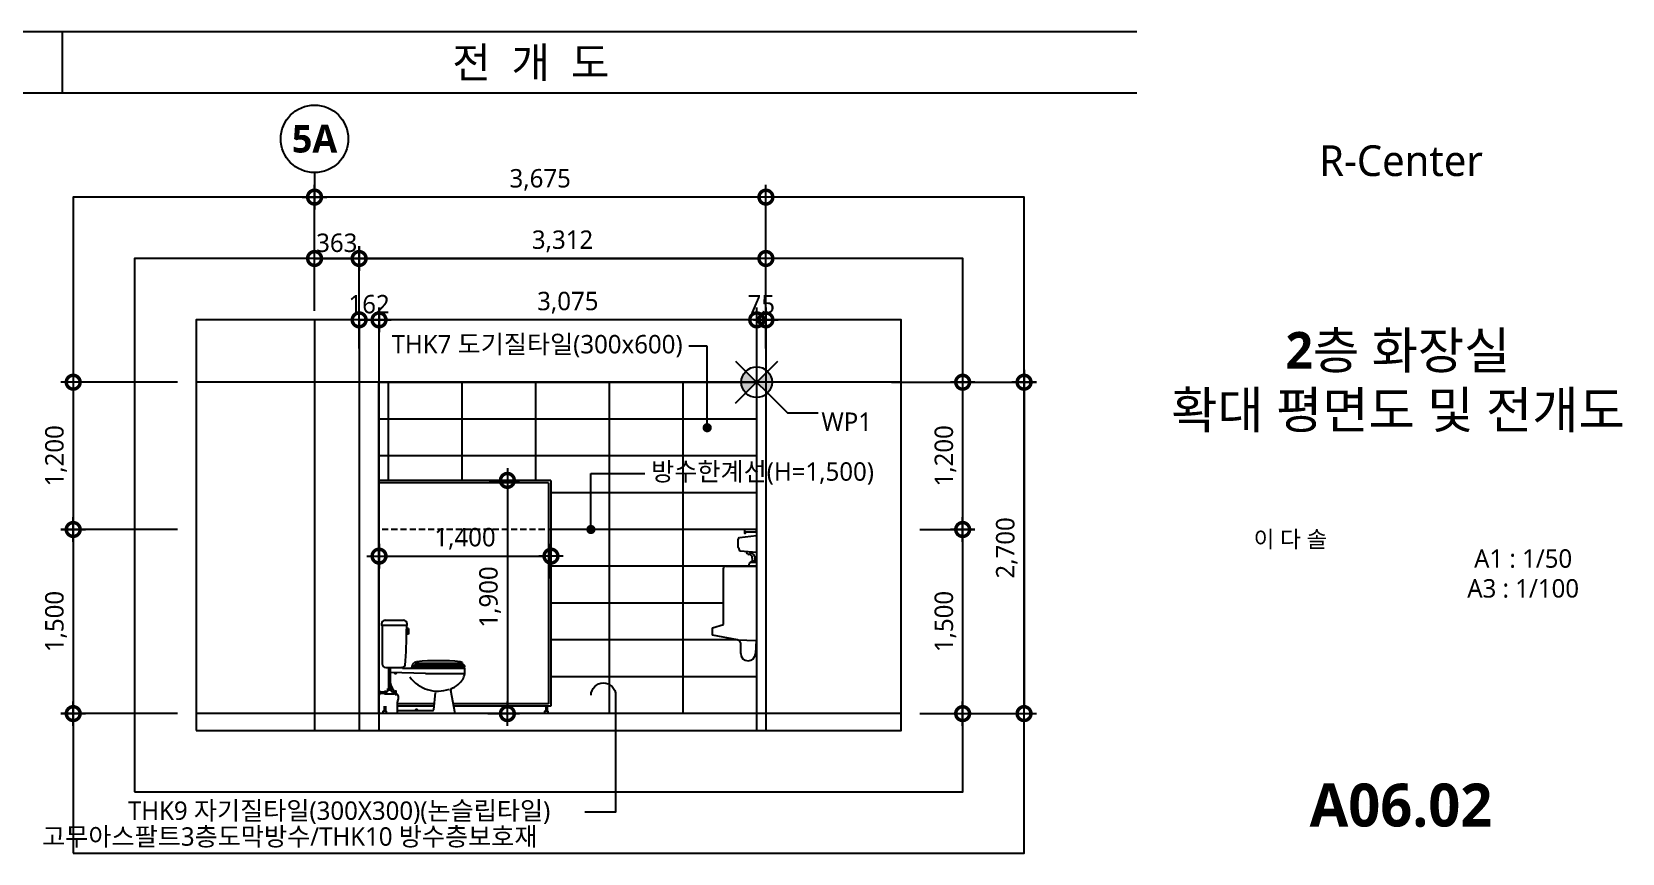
# Model space of a CAD drawing. Header units: millimetres. Extents: x 2213 to 82676, y 1050 to 28650.
# Drawn here: x 69727 to 82676, y 1258 to 7950 of the extents above; entities that cross this region are included whole.
import ezdxf
from ezdxf import colors
from ezdxf.entities.mleader import LeaderData, LeaderLine
from ezdxf.enums import TextEntityAlignment as Align
from ezdxf.math import Vec2, Vec3

# ---------------------------------------------------------------- set-up
doc = ezdxf.new("R2010")
doc.units = ezdxf.units.MM
doc.header["$LTSCALE"] = 200
doc.header["$PDMODE"] = 3
doc.linetypes.add('CEN', pattern=[62, 60, -1, 0, -1])
doc.linetypes.add('HIDDEN', pattern=[0.375, 0.25, -0.125])
doc.layers.get('Defpoints').update_dxf_attribs({"color": 137})
for name, color, linetype in [('01-CEN', 1, 'CEN'), ('01HAT', 8, 'Continuous'), ('01TEX', 3, 'Continuous'), ('01TOILET', 6, 'Continuous'), ('1', 1, 'Continuous'), ('2', 2, 'Continuous'), ('3', 3, 'Continuous'), ('5', 5, 'Continuous'), ('A-09-입면선1', 6, 'Continuous'), ('DIM', 7, 'Continuous'), ('DIM-2', 7, 'Continuous'), ('DIM1', 7, 'Continuous'), ('FUR', 8, 'HIDDEN'), ('SAN', 201, 'Continuous'), ('SYM', 6, 'Continuous'), ('SYM-BUB', 3, 'Continuous'), ('SYM-LEAD', 6, 'Continuous'), ('TEXT', 3, 'Continuous'), ('XR-SHEET$0$TITLE', 7, 'Continuous'), ('XR-SHEET$1$SHT', 5, 'Continuous'), ('XR-SHEET$1$TEXT', 3, 'Continuous'), ('방수한계선', 4, 'HIDDEN')]:
    doc.layers.add(name, color=color, linetype=linetype)
doc.layers.add('02Waste', color=171, linetype='Continuous', plot=False)
doc.styles.add('HY-M', font='malgun.ttf')
doc.styles.get("Standard").update_dxf_attribs({"font": 'malgun.ttf'})
doc.styles.add('XR-SHEET$0$굴림체(옥산)', font='malgun.ttf')
doc.styles.add('맑은고딕', font='malgun.ttf')
doc.styles.add('맑은고딕B', font='malgunbd.ttf')
doc.styles.add('스타일1', font='malgun.ttf')
doc.linetypes.add('WIREMESH2', pattern='A,5,-0.25,["X",Standard,S=1,R=0,X=-0.32,Y=-0.5],-0.25', length=5.5)
doc.dimstyles.new('CJA-50', dxfattribs={"dimscale": 50, "dimtxt": 3, "dimasz": 1, "dimexe": 2, "dimexo": 3, "dimgap": 1, "dimtad": 1, "dimdec": 0, "dimzin": 1, "dimdsep": 46, "dimlunit": 6, "dimtxsty": '스타일1', "dimblk": 'GAUN-DOT', "dimcen": -2, "dimdle": 2, "dimclrd": 256, "dimclre": 256, "dimclrt": 3, "dimadec": 0, "dimazin": 0, "dimtfac": 1, "dimtdec": 0, "dimtix": 1, "dimtmove": 2, "dimatfit": 3, "dimldrblk": 'DOTSMALL', "dimfxl": 1, "dimtolj": 1, "dimtzin": 1, "dimarcsym": 0})

# ---------------------------------------------------------------- blocks, each defined once
blk = doc.blocks.new('XR-SHEET-TITLE')
at = {"layer": 'XR-SHEET$0$TITLE', "true_color": 0x000000, "style": 'XR-SHEET$0$굴림체(옥산)'}
for tag, height, p in [('동명칭', 6, (776.77, -457.26)), ('SCALE-A1', 3, (797.5, -522)), ('SCALE-A3', 3, (797.5, -527)), ('DATA', 3, (797.5, -540))]:
    blk.add_attdef(tag, text='', height=height, dxfattribs=at).set_placement(p, align=Align.MIDDLE)
for tag, height, p in [('TITLE1', 6, (776.5, -479.4)), ('TITLE4', 6, (776.5, -484.39)), ('TITLE2', 6, (776.5, -489)), ('TITLE5', 6, (776.5, -493.99)), ('TITLE3', 6, (776.5, -498.7)), ('NAME-1', 3, (760.16, -517.5)), ('NAME-2', 3, (760.16, -526.5)), ('A0.00', 7, (776.5, -561))]:
    blk.add_attdef(tag, text='', height=height, dxfattribs=at).set_placement(p, align=Align.MIDDLE_CENTER)
blk = doc.blocks.new('GAUN-DOT')
at = {"linetype": 'ByBlock'}
for p, q in [((2, 0), (-2, 0)), ((0, -2), (0, 2))]:
    blk.add_line(p, q, dxfattribs=at)
at = {"const_width": 2.25}
blk.add_lwpolyline([(0, 0.28125, 1), (0, -0.28125, 1)], format="xyb", close=True, dxfattribs=at)
blk = doc.blocks.new('*D149')
at = {"layer": 'Defpoints', "color": 0, "transparency": 16777216}
for p in [(72029, 6603), (72029, 5527), (75704, 5527)]:
    blk.add_point(p, dxfattribs=at)
at = {"layer": 'DIM', "lineweight": -2, "transparency": 16777216}
for p, q in [((72029, 5677), (72029, 6703)), ((75704, 5677), (75704, 6703)), ((75654, 6603), (72079, 6603))]:
    blk.add_line(p, q, dxfattribs=at)
at = {"layer": 'DIM', "lineweight": -2, "transparency": 16777216, "xscale": 50, "yscale": 50, "zscale": 50, "rotation": 180}
blk.add_blockref('GAUN-DOT', (72029, 6603), dxfattribs=at)
at = {"layer": 'DIM', "lineweight": -2, "transparency": 16777216, "xscale": 50, "yscale": 50, "zscale": 50}
blk.add_blockref('GAUN-DOT', (75704, 6603), dxfattribs=at)
at = {"layer": 'DIM', "color": 3, "transparency": 16777216, "insert": (73866, 6743), "char_height": 150, "attachment_point": 5, "style": '맑은고딕'}
blk.add_mtext('\\A1;3,675', dxfattribs=at)
blk = doc.blocks.new('_DotSmall')
at = {"layer": 'DIM'}
h = blk.add_hatch(color=256, dxfattribs=at)
edge = h.paths.add_edge_path()
edge.add_arc((0, 0), 0.2, 0, 360)
at = {"layer": 'DIM', "linetype": 'ByBlock'}
blk.add_circle((0, 0), 0.2, dxfattribs=at)
blk = doc.blocks.new('*D150')
at = {"layer": 'Defpoints', "color": 0, "transparency": 16777216}
for p in [(72392, 6103), (72029, 5527), (72392, 5527)]:
    blk.add_point(p, dxfattribs=at)
at = {"layer": 'DIM', "lineweight": -2, "transparency": 16777216}
for p, q in [((71979, 6103), (71929, 6103)), ((72029, 5677), (72029, 6203)), ((72029, 6103), (72392, 6103)), ((72392, 5677), (72392, 6203)), ((72442, 6103), (72492, 6103))]:
    blk.add_line(p, q, dxfattribs=at)
at = {"layer": 'DIM', "lineweight": -2, "transparency": 16777216, "xscale": 50, "yscale": 50, "zscale": 50}
blk.add_blockref('GAUN-DOT', (72029, 6103), dxfattribs=at)
at = {"layer": 'DIM', "lineweight": -2, "transparency": 16777216, "xscale": 50, "yscale": 50, "zscale": 50, "rotation": 180}
blk.add_blockref('GAUN-DOT', (72392, 6103), dxfattribs=at)
at = {"layer": 'DIM', "color": 3, "transparency": 16777216, "insert": (72210, 6230), "char_height": 150, "attachment_point": 5, "style": '맑은고딕'}
blk.add_mtext('\\A1;363', dxfattribs=at)
blk = doc.blocks.new('*D151')
at = {"layer": 'Defpoints', "color": 0, "transparency": 16777216}
for p in [(75704, 6103), (72392, 5527), (75704, 5527)]:
    blk.add_point(p, dxfattribs=at)
at = {"layer": 'DIM', "lineweight": -2, "transparency": 16777216}
for p, q in [((72392, 5677), (72392, 6203)), ((72442, 6103), (75654, 6103)), ((75704, 5677), (75704, 6203))]:
    blk.add_line(p, q, dxfattribs=at)
at = {"layer": 'DIM', "lineweight": -2, "transparency": 16777216, "xscale": 50, "yscale": 50, "zscale": 50, "rotation": 180}
blk.add_blockref('GAUN-DOT', (72392, 6103), dxfattribs=at)
at = {"layer": 'DIM', "lineweight": -2, "transparency": 16777216, "xscale": 50, "yscale": 50, "zscale": 50}
blk.add_blockref('GAUN-DOT', (75704, 6103), dxfattribs=at)
at = {"layer": 'DIM', "color": 3, "transparency": 16777216, "insert": (74048, 6243), "char_height": 150, "attachment_point": 5, "style": '맑은고딕'}
blk.add_mtext('\\A1;3,312', dxfattribs=at)
blk = doc.blocks.new('*D152')
at = {"layer": 'Defpoints', "color": 0, "transparency": 16777216}
for p in [(76577, 5095), (76806, 2395), (77806, 2395)]:
    blk.add_point(p, dxfattribs=at)
at = {"layer": 'DIM', "lineweight": -2, "transparency": 16777216}
for p, q in [((76727, 5095), (77906, 5095)), ((77806, 5045), (77806, 2445)), ((76956, 2395), (77906, 2395))]:
    blk.add_line(p, q, dxfattribs=at)
at = {"layer": 'DIM', "lineweight": -2, "transparency": 16777216, "xscale": 50, "yscale": 50, "zscale": 50}
for p, rotation in [((77806, 5095), 90), ((77806, 2395), 270)]:
    blk.add_blockref('GAUN-DOT', p, dxfattribs=dict(at, rotation=rotation))
at = {"layer": 'DIM', "color": 3, "transparency": 16777216, "insert": (77666, 3745), "char_height": 150, "attachment_point": 5, "rotation": 90, "style": '맑은고딕'}
blk.add_mtext('\\A1;2,700', dxfattribs=at)
blk = doc.blocks.new('*D153')
at = {"layer": 'Defpoints', "color": 0, "transparency": 16777216}
for p in [(76665, 5095), (76806, 3895), (77306, 3895)]:
    blk.add_point(p, dxfattribs=at)
at = {"layer": 'DIM', "lineweight": -2, "transparency": 16777216}
for p, q in [((76815, 5095), (77406, 5095)), ((77306, 5045), (77306, 3945)), ((76956, 3895), (77406, 3895))]:
    blk.add_line(p, q, dxfattribs=at)
at = {"layer": 'DIM', "lineweight": -2, "transparency": 16777216, "xscale": 50, "yscale": 50, "zscale": 50}
for p, rotation in [((77306, 5095), 90), ((77306, 3895), 270)]:
    blk.add_blockref('GAUN-DOT', p, dxfattribs=dict(at, rotation=rotation))
at = {"layer": 'DIM', "color": 3, "transparency": 16777216, "insert": (77166, 4495), "char_height": 150, "attachment_point": 5, "rotation": 90, "style": '맑은고딕'}
blk.add_mtext('\\A1;1,200', dxfattribs=at)
blk = doc.blocks.new('*D154')
at = {"layer": 'Defpoints', "color": 0, "transparency": 16777216}
for p in [(76806, 3895), (76806, 2395), (77306, 2395)]:
    blk.add_point(p, dxfattribs=at)
at = {"layer": 'DIM', "lineweight": -2, "transparency": 16777216}
for p, q in [((76956, 3895), (77406, 3895)), ((77306, 3845), (77306, 2445)), ((76956, 2395), (77406, 2395))]:
    blk.add_line(p, q, dxfattribs=at)
at = {"layer": 'DIM', "lineweight": -2, "transparency": 16777216, "xscale": 50, "yscale": 50, "zscale": 50}
for p, rotation in [((77306, 3895), 90), ((77306, 2395), 270)]:
    blk.add_blockref('GAUN-DOT', p, dxfattribs=dict(at, rotation=rotation))
at = {"layer": 'DIM', "color": 3, "transparency": 16777216, "insert": (77166, 3145), "char_height": 150, "attachment_point": 5, "rotation": 90, "style": '맑은고딕'}
blk.add_mtext('\\A1;1,500', dxfattribs=at)
blk = doc.blocks.new('*D155')
at = {"layer": 'Defpoints', "color": 0, "transparency": 16777216}
for p in [(71064, 5095), (70064, 3895), (71064, 3895)]:
    blk.add_point(p, dxfattribs=at)
at = {"layer": 'DIM', "lineweight": -2, "transparency": 16777216}
for p, q in [((70914, 5095), (69964, 5095)), ((70064, 5045), (70064, 3945)), ((70914, 3895), (69964, 3895))]:
    blk.add_line(p, q, dxfattribs=at)
at = {"layer": 'DIM', "lineweight": -2, "transparency": 16777216, "xscale": 50, "yscale": 50, "zscale": 50}
for p, rotation in [((70064, 5095), 90), ((70064, 3895), 270)]:
    blk.add_blockref('GAUN-DOT', p, dxfattribs=dict(at, rotation=rotation))
at = {"layer": 'DIM', "color": 3, "transparency": 16777216, "insert": (69924, 4495), "char_height": 150, "attachment_point": 5, "rotation": 90, "style": '맑은고딕'}
blk.add_mtext('\\A1;1,200', dxfattribs=at)
blk = doc.blocks.new('*D156')
at = {"layer": 'Defpoints', "color": 0, "transparency": 16777216}
for p in [(71064, 3895), (70064, 2395), (71064, 2395)]:
    blk.add_point(p, dxfattribs=at)
at = {"layer": 'DIM', "lineweight": -2, "transparency": 16777216}
for p, q in [((70914, 3895), (69964, 3895)), ((70064, 3845), (70064, 2445)), ((70914, 2395), (69964, 2395))]:
    blk.add_line(p, q, dxfattribs=at)
at = {"layer": 'DIM', "lineweight": -2, "transparency": 16777216, "xscale": 50, "yscale": 50, "zscale": 50}
for p, rotation in [((70064, 3895), 90), ((70064, 2395), 270)]:
    blk.add_blockref('GAUN-DOT', p, dxfattribs=dict(at, rotation=rotation))
at = {"layer": 'DIM', "color": 3, "transparency": 16777216, "insert": (69924, 3145), "char_height": 150, "attachment_point": 5, "rotation": 90, "style": '맑은고딕'}
blk.add_mtext('\\A1;1,500', dxfattribs=at)
blk = doc.blocks.new('NEW_BUB')
at = {"layer": 'SYM-BUB', "color": 6}
blk.add_line((0, 3), (0, 0), dxfattribs=at)
blk.add_circle((0, 8.5), 5.5, dxfattribs=at)
at = {"layer": 'SYM-BUB', "color": 3, "style": '맑은고딕B'}
blk.add_attdef('X', text='', height=4.5, dxfattribs=at).set_placement((0, 8.5), align=Align.MIDDLE)
blk = doc.blocks.new('*D157')
at = {"layer": 'Defpoints', "color": 0, "transparency": 16777216}
for p in [(72554, 5603), (72554, 5220), (75629, 5220)]:
    blk.add_point(p, dxfattribs=at)
at = {"layer": 'DIM', "lineweight": -2, "transparency": 16777216}
for p, q in [((72554, 5370), (72554, 5703)), ((75629, 5370), (75629, 5703)), ((75579, 5603), (72604, 5603))]:
    blk.add_line(p, q, dxfattribs=at)
at = {"layer": 'DIM', "lineweight": -2, "transparency": 16777216, "xscale": 50, "yscale": 50, "zscale": 50, "rotation": 180}
blk.add_blockref('GAUN-DOT', (72554, 5603), dxfattribs=at)
at = {"layer": 'DIM', "lineweight": -2, "transparency": 16777216, "xscale": 50, "yscale": 50, "zscale": 50}
blk.add_blockref('GAUN-DOT', (75629, 5603), dxfattribs=at)
at = {"layer": 'DIM', "color": 3, "transparency": 16777216, "insert": (74091, 5743), "char_height": 150, "attachment_point": 5, "style": '맑은고딕'}
blk.add_mtext('\\A1;3,075', dxfattribs=at)
blk = doc.blocks.new('*D158')
at = {"layer": 'Defpoints', "color": 0, "transparency": 16777216}
for p in [(75704, 5603), (75629, 5220), (75704, 5220)]:
    blk.add_point(p, dxfattribs=at)
at = {"layer": 'DIM', "lineweight": -2, "transparency": 16777216}
for p, q in [((75629, 5370), (75629, 5703)), ((75704, 5370), (75704, 5703)), ((75579, 5603), (75529, 5603)), ((75629, 5603), (75704, 5603)), ((75754, 5603), (75804, 5603))]:
    blk.add_line(p, q, dxfattribs=at)
at = {"layer": 'DIM', "lineweight": -2, "transparency": 16777216, "xscale": 50, "yscale": 50, "zscale": 50}
blk.add_blockref('GAUN-DOT', (75629, 5603), dxfattribs=at)
at = {"layer": 'DIM', "lineweight": -2, "transparency": 16777216, "xscale": 50, "yscale": 50, "zscale": 50, "rotation": 180}
blk.add_blockref('GAUN-DOT', (75704, 5603), dxfattribs=at)
at = {"layer": 'DIM', "color": 3, "transparency": 16777216, "insert": (75666, 5729), "char_height": 150, "attachment_point": 5, "style": '맑은고딕'}
blk.add_mtext('\\A1;75', dxfattribs=at)
blk = doc.blocks.new('_DOT')
at = {"color": 0, "linetype": 'ByBlock'}
blk.add_line((-0.5, 0), (-1, 0), dxfattribs=at)
at = {"color": 0, "linetype": 'ByBlock', "const_width": 0.5}
blk.add_lwpolyline([(-0.25, 0, 1), (0.25, 0, 1)], format="xyb", close=True, dxfattribs=at)
blk = doc.blocks.new('WP21')
at = {"layer": 'SYM'}
h = blk.add_hatch(color=6, dxfattribs=at)
edge = h.paths.add_edge_path()
edge.add_ellipse((0, 0), major_axis=(0, 2.5), ratio=1, start_angle=405, end_angle=495)
edge.add_line((-1.77, -1.77), (0, 0))
edge.add_line((0, 0), (-1.77, 1.77))
edge = h.paths.add_edge_path()
edge.add_ellipse((0, 0), major_axis=(0, 2.5), ratio=1, start_angle=225, end_angle=315)
edge.add_line((1.77, 1.77), (0, 0))
edge.add_line((0, 0), (1.77, -1.77))
at = {"layer": 'SYM', "color": 6}
for p, q in [((-3.44, -3.44), (5, 5)), ((-3.44, 3.44), (3.44, -3.44)), ((5, 5), (10, 5))]:
    blk.add_line(p, q, dxfattribs=at)
blk.add_ellipse((0, 0), major_axis=(0, 2.5), ratio=1, start_param=5.497787, end_param=11.780972, dxfattribs=at)
at = {"layer": 'SYM', "color": 3, "linetype": 'WIREMESH2', "style": '스타일1'}
blk.add_attdef('WP', text='', height=3, dxfattribs=at).set_placement((10.55, 5), align=Align.MIDDLE_LEFT)
blk = doc.blocks.new('*D159')
at = {"layer": 'Defpoints', "color": 0, "transparency": 16777216}
for p in [(72554, 5603), (72392, 5220), (72554, 5220)]:
    blk.add_point(p, dxfattribs=at)
at = {"layer": 'DIM', "lineweight": -2, "transparency": 16777216}
for p, q in [((72392, 5370), (72392, 5703)), ((72554, 5370), (72554, 5703)), ((72342, 5603), (72292, 5603)), ((72392, 5603), (72554, 5603)), ((72604, 5603), (72654, 5603))]:
    blk.add_line(p, q, dxfattribs=at)
at = {"layer": 'DIM', "lineweight": -2, "transparency": 16777216, "xscale": 50, "yscale": 50, "zscale": 50}
blk.add_blockref('GAUN-DOT', (72392, 5603), dxfattribs=at)
at = {"layer": 'DIM', "lineweight": -2, "transparency": 16777216, "xscale": 50, "yscale": 50, "zscale": 50, "rotation": 180}
blk.add_blockref('GAUN-DOT', (72554, 5603), dxfattribs=at)
at = {"layer": 'DIM', "color": 3, "transparency": 16777216, "insert": (72473, 5730), "char_height": 150, "attachment_point": 5, "style": '맑은고딕'}
blk.add_mtext('\\A1;162', dxfattribs=at)
blk = doc.blocks.new('B-401S')
at = {"layer": 'SAN'}
for p, q in [((0, 0), (-141, -16)), ((0, 0), (0, -852)), ((-150, -94), (-150, -26)), ((-149, -98), (-139, -121)), ((0, -135), (-135, -124)), ((-255, -248), (-60, -248)), ((-60, -248), (-60, -228)), ((-60, -248), (0, -248)), ((-50, -218), (-45, -208)), ((0, -218), (-50, -218)), ((-45, -208), (-40, -208)), ((-40, -202), (-35, -202)), ((-40, -208), (-40, -202)), ((-40, -208), (-10, -208)), ((-35, -202), (-35, -182)), ((-35, -202), (-15, -202)), ((-15, -172), (-15, -202)), ((-15, -202), (-10, -202)), ((-10, -202), (-10, -208)), ((-10, -208), (-5, -208)), ((-5, -208), (0, -218)), ((-270, -722), (-270, -262)), ((-360, -748), (-270, -722)), ((-360, -808), (-360, -748)), ((-155, -848), (-360, -808)), ((-155, -848), (-5, -852)), ((-130, -958), (-130, -872)), ((-5, -852), (-10, -958)), ((0, -852), (-5, -852))]:
    blk.add_line(p, q, dxfattribs=at)
for centre, radius, start, end in [((-140, -26), 10, 97.5373, 180), ((-140, -94), 10, 180, 203.4465), ((-135, -119), 5, 203.4465, 266.4471), ((-54, -121), 31.9, 192.5119, 259.6111), ((-255, -262), 15, 90, 180), ((-66, -182), 30.5, 0, 79.6111), ((-50, -228), 10, 90, 180), ((-34, -112), 30.5, 215.3314, 259.6111), ((-46, -172), 30.5, 0, 79.6111), ((-161, -879), 31.6, 11.0409, 78.9591), ((-70, -958), 60, 180, 0)]:
    blk.add_arc(centre, radius, start, end, dxfattribs=at)
blk = doc.blocks.new('A$C42a104b2')
at = {"layer": 'FUR'}
blk.add_blockref('B-401S', (0, 1247), dxfattribs=at)
blk = doc.blocks.new('1-6')
at = {"layer": 'A-09-입면선1'}
for points in [[(0, 1500), (95, 1500), (100, 1495), (100, 1480), (0, 1480)], [(100, 1480), (100, 1470), (90, 1470), (90, 1480)]]:
    blk.add_lwpolyline(points, close=True, dxfattribs=at)
at = {"layer": 'DIM-2', "xscale": -1}
blk.add_blockref('A$C42a104b2', (0, 201), dxfattribs=at)
blk = doc.blocks.new('로우탱크-대변기(측면)')
at = {"layer": '01TOILET'}
for p, q in [((-600, 730), (-600, 723)), ((-597, 720), (-393, 720)), ((-595, 720), (-595, 406)), ((-570, 760), (-420, 760)), ((-395, 720), (-395, 671)), ((-381, 693), (-395, 693)), ((-381, 675), (-395, 675)), ((-381, 664), (-395, 664)), ((-390, 723), (-390, 730)), ((-381, 693), (-381, 646)), ((-381, 646), (-395, 646)), ((-324, 400), (69, 400)), ((-316, 411), (59, 411)), ((-228, 411), (-228, 400)), ((-214, 411), (-214, 400)), ((-23, 411), (-23, 400)), ((-9, 411), (-9, 400)), ((61, 414), (59, 417)), ((59, 411), (59, 411)), ((-565, 376), (-432, 376)), ((-548, 373), (-548, 376)), ((-527, 368), (-543, 368)), ((-542, 368), (-542, 204)), ((-528, 368), (-528, 204)), ((-242, 328), (-528, 336)), ((-522, 376), (-522, 373)), ((-430, 370), (-430, 371)), ((-430, 370), (72, 370)), ((-336, 383), (77, 383)), ((-242, 328), (79, 328)), ((-228, 383), (-228, 370)), ((-215, 383), (-215, 370)), ((-22, 383), (-22, 370)), ((-9, 383), (-9, 370)), ((80, 336), (80, 362)), ((-620, 183), (-618, 183)), ((-618, 157), (-620, 157)), ((-613, 178), (-613, 162)), ((-576, 176), (-613, 176)), ((-576, 164), (-613, 164)), ((-576, 180), (-576, 161)), ((-554, 180), (-576, 180)), ((-565, 174), (-576, 174)), ((-576, 166), (-565, 166)), ((-576, 161), (-494, 161)), ((-565, 180), (-565, 161)), ((-549, 204), (-521, 204)), ((-549, 195), (-549, 204)), ((-549, 195), (-521, 195)), ((-549, 195), (-549, 185)), ((-539, 195), (-539, 204)), ((-530, 204), (-530, 195)), ((-521, 204), (-521, 195)), ((-521, 195), (-521, 185)), ((-516, 180), (-494, 180)), ((-505, 180), (-505, 161)), ((-505, 174), (-494, 174)), ((-505, 166), (-494, 166)), ((-494, 180), (-494, 161)), ((-494, 176), (-488, 176)), ((-494, 164), (-488, 164)), ((-485, 183), (-488, 183)), ((-488, 183), (-488, 155)), ((-480, 179), (-488, 179)), ((-480, 174), (-488, 174)), ((-488, 166), (-480, 166)), ((-488, 161), (-480, 161)), ((-488, 155), (-485, 155)), ((-480, 160), (-480, 178)), ((-174, 32), (-159, 172)), ((0, 0), (-36, 187)), ((-470, 0), (-470, 96)), ((-470, 25), (-182, 25))]:
    blk.add_line(p, q, dxfattribs=at)
for centre, radius, start, end in [((-570, 730), 30, 90, 180), ((-597, 723), 3, 180, 270), ((-420, 730), 30, 0, 90), ((-3747, 680), 3352, 355.1154, 0.1555), ((-393, 723), 3, 270, 0), ((-565, 406), 30, 180, 270), ((-431, 401), 24.6, 267.3528, 345.2055), ((-282, 360), 73.8, 128.2835, 172.3899), ((-282, 360), 58, 128.2835, 170.2995), ((-324, 411), 7.94, 313.9053, 122.6617), ((-344, 472), 58.6, 294.664, 301.4033), ((-136, -1416), 1847, 84.4784, 95.5216), ((38, 380), 41.3, 60.8845, 85.6022), ((59, 413), 2, 268.7973, 39.2367), ((49, 376), 31.4, 16.6851, 49.8505), ((-543, 373), 5, 180, 270), ((-527, 373), 5, 270, 0), ((-485, 335), 9.38, 178.319, 358.319), ((-435, 371), 5, 0, 90), ((-141, 466), 283, 216.327, 289.5221), ((-45, 345), 125, 311.5109, 356.0467), ((72, 362), 8, 0, 90), ((77, 385), 2, 270, 16.6851), ((-618, 178), 5, 0, 90), ((-618, 162), 5, 270, 0), ((-554, 185), 5, 270, 0), ((-374, 282), 157, 191.0328, 222.6788), ((-516, 185), 5, 180, 270), ((-485, 178), 5, 0, 90), ((-485, 160), 5, 270, 0), ((-506, 129), 46, 328.7532, 54.9951), ((-14, 188), 22.5, 108.6805, 200), ((-90, 370), 175, 292.2615, 317.2888), ((-458, 96), 12, 136.8583, 180), ((-315, 25), 9.58, 359.9998, 180), ((-182, 33), 8, 270, 353.6328)]:
    blk.add_arc(centre, radius, start, end, dxfattribs=at)
blk = doc.blocks.new('*D147')
at = {"layer": 'Defpoints', "color": 0, "transparency": 16777216}
for p in [(73954, 3678), (72554, 3294), (73954, 3347)]:
    blk.add_point(p, dxfattribs=at)
at = {"layer": 'DIM', "lineweight": -2, "transparency": 16777216}
for p, q in [((72554, 3444), (72554, 3778)), ((73954, 3497), (73954, 3778)), ((72604, 3678), (73904, 3678))]:
    blk.add_line(p, q, dxfattribs=at)
at = {"layer": 'DIM', "lineweight": -2, "transparency": 16777216, "xscale": 50, "yscale": 50, "zscale": 50, "rotation": 180}
blk.add_blockref('GAUN-DOT', (72554, 3678), dxfattribs=at)
at = {"layer": 'DIM', "lineweight": -2, "transparency": 16777216, "xscale": 50, "yscale": 50, "zscale": 50}
blk.add_blockref('GAUN-DOT', (73954, 3678), dxfattribs=at)
at = {"layer": 'DIM', "color": 3, "transparency": 16777216, "insert": (73254, 3819), "char_height": 150, "attachment_point": 5, "style": '맑은고딕'}
blk.add_mtext('\\A1;1,400', dxfattribs=at)
blk = doc.blocks.new('*D148')
at = {"layer": 'Defpoints', "color": 0, "transparency": 16777216}
for p in [(73301, 4295), (73291, 2395), (73599, 2395)]:
    blk.add_point(p, dxfattribs=at)
at = {"layer": 'DIM', "lineweight": -2, "transparency": 16777216}
for p, q in [((73451, 4295), (73699, 4295)), ((73599, 4245), (73599, 2445)), ((73441, 2395), (73699, 2395))]:
    blk.add_line(p, q, dxfattribs=at)
at = {"layer": 'DIM', "lineweight": -2, "transparency": 16777216, "xscale": 50, "yscale": 50, "zscale": 50}
for p, rotation in [((73599, 4295), 90), ((73599, 2395), 270)]:
    blk.add_blockref('GAUN-DOT', p, dxfattribs=dict(at, rotation=rotation))
at = {"layer": 'DIM', "color": 3, "transparency": 16777216, "insert": (73458, 3345), "char_height": 150, "attachment_point": 5, "rotation": 90, "style": '맑은고딕'}
blk.add_mtext('\\A1;1,900', dxfattribs=at)

msp = doc.modelspace()

# ---------------------------------------------------------------- linework, layer by layer
at = {"layer": '01-CEN'}
for p, q in [((72028.7, 5602.6), (72028.7, 2257.6)), ((72391.7, 5602.6), (72391.7, 2257.6)), ((72553.7, 5602.6), (72553.7, 2257.6)), ((75628.7, 5602.6), (75628.7, 2257.6)), ((75703.7, 5602.6), (75703.7, 2257.6))]:
    msp.add_line(p, q, dxfattribs=at)
at = {"layer": '01HAT'}
for p, q in [((72628.7, 5095), (72628.7, 4295)), ((73228.7, 5095), (73228.7, 4295)), ((73828.7, 5095), (73828.7, 4295)), ((74428.7, 5095), (74428.7, 2395)), ((75028.7, 5095), (75028.7, 2395)), ((75628.7, 4795), (72553.7, 4795)), ((75628.7, 4495), (72553.7, 4495)), ((75628.7, 4195), (73953.7, 4195)), ((75628.7, 3895), (73953.7, 3895)), ((75628.7, 3595), (73953.7, 3595)), ((75358.7, 3295), (73953.7, 3295)), ((75473.7, 2995), (73953.7, 2995)), ((75628.7, 2695), (73953.7, 2695))]:
    msp.add_line(p, q, dxfattribs=at)
at = {"layer": '01TOILET'}
for p, q in [((73953.7, 4295), (72553.7, 4295)), ((73953.7, 4295), (73953.7, 2455)), ((73002.6, 2455), (72703.7, 2455)), ((73953.7, 2455), (73162, 2455))]:
    msp.add_line(p, q, dxfattribs=at)
at = {"layer": '01TOILET', "color": 7}
for p, q in [((72613.2, 2415), (72588.2, 2415)), ((72595.7, 2455), (72595.7, 2423.6)), ((72605.7, 2455), (72605.7, 2423.6)), ((73929.2, 2415), (73904.2, 2415)), ((73911.7, 2455), (73911.7, 2423.6)), ((73921.7, 2455), (73921.7, 2423.6))]:
    msp.add_line(p, q, dxfattribs=at)
for points in [[(72588.2, 2395), (72588.2, 2415), (72595.7, 2423.6), (72605.7, 2423.6), (72613.2, 2415), (72613.2, 2395)], [(73904.2, 2395), (73904.2, 2415), (73911.7, 2423.6), (73921.7, 2423.6), (73929.2, 2415), (73929.2, 2395)]]:
    msp.add_lwpolyline(points, dxfattribs=at)
at = {"layer": '02Waste'}
for points in [[(70064.2, 1257.6), (77806.1, 1257.6), (77806.1, 6602.6), (70064.2, 6602.6)], [(70564.2, 1757.6), (77306.1, 1757.6), (77306.1, 6102.6), (70564.2, 6102.6)]]:
    msp.add_lwpolyline(points, close=True, dxfattribs=at)
msp.add_lwpolyline([(71064.2, 2257.6), (76806.1, 2257.6), (76806.1, 5602.6), (71064.2, 5602.6), (71064.2, 2257.6)], dxfattribs=at)
at = {"layer": '1'}
for p, q in [((76806.1, 5095), (71064.2, 5095)), ((76806.1, 2395), (71064.2, 2395))]:
    msp.add_line(p, q, dxfattribs=at)
at = {"layer": '2'}
msp.add_lwpolyline([(72553.7, 5095), (75628.7, 5095), (75628.7, 2395), (72553.7, 2395)], close=True, dxfattribs=at)
at = {"layer": '3'}
for p, q in [((78725, 7950), (59543.4, 7950)), ((78725, 7950), (59543.4, 7950)), ((69974.8, 7950), (69974.8, 7450)), ((78725, 7450), (59543.4, 7450))]:
    msp.add_line(p, q, dxfattribs=at)
at = {"layer": '5'}
for p, q in [((73933.7, 4275), (72553.7, 4275)), ((73933.7, 4275), (73933.7, 2475)), ((73004.8, 2475), (72703.7, 2475)), ((73933.7, 2475), (73158.1, 2475))]:
    msp.add_line(p, q, dxfattribs=at)
at = {"layer": 'SYM-LEAD'}
for points, format in [([(74280.5, 2545, -1), (74480.5, 2545), (74480.5, 1590.8), (74230.5, 1590.8)], "xyb"), ([(74280.5, 2395, 0, 50, 0), (74280.5, 2545, 0, 0, 0), (74280.5, 2486.7, 0, 0, 0)], "xyseb")]:
    msp.add_lwpolyline(points, format=format, dxfattribs=at)
at = {"layer": '방수한계선'}
msp.add_line((75628.7, 3895), (72553.7, 3895), dxfattribs=at)

# ---------------------------------------------------------------- block references
at = {"layer": '01TOILET'}
msp.add_blockref('로우탱크-대변기(측면)', (73173.7, 2395), dxfattribs=at)
at = {"layer": 'DIM1', "xscale": -1}
msp.add_blockref('1-6', (75628.7, 2395), dxfattribs=at)
at = {"layer": 'SYM', "linetype": 'WIREMESH2'}
ref = msp.add_blockref('WP21', (75628.7, 5095), dxfattribs=dict(at, xscale=-50.00000000000001, yscale=50.00000000000001, zscale=50.00000000000001, rotation=180))
ref.add_attrib('WP', 'WP1', dxfattribs={"color": 3, "linetype": 'WIREMESH2', "height": 150, "style": '스타일1'}).set_placement((76156.2, 4653.3), align=Align.BOTTOM_LEFT)
at = {"layer": 'SYM-BUB', "xscale": 50.00000000000001, "yscale": 50.00000000000001, "zscale": 50.00000000000001}
msp.add_blockref('NEW_BUB', (72028.7, 6652.6), dxfattribs=at).add_auto_attribs({'X': '5A'})
at = {"layer": 'TEXT'}
ref = msp.add_blockref('XR-SHEET-TITLE', (42050, 0), dxfattribs=dict(at, xscale=50, yscale=50, zscale=50))
ref.add_attrib('TITLE2', '2층 화장실', dxfattribs={"color": 4, "height": 300, "style": '맑은고딕B'}).set_placement((80850, 5354.3), align=Align.MIDDLE_CENTER)
ref.add_attrib('TITLE3', '확대 평면도 및 전개도', dxfattribs={"color": 4, "height": 300, "style": '맑은고딕B'}).set_placement((80850, 4869.1, 688.6), align=Align.MIDDLE_CENTER)
ref.add_attrib('NAME-1', '이 다 솔', dxfattribs={"layer": 'XR-SHEET$1$TEXT', "color": 3, "true_color": 0x000003, "height": 135, "style": '스타일1'}).set_placement((79675, 3816.6, 688.6), align=Align.MIDDLE_LEFT)
ref.add_attrib('SCALE-A1', 'A1 : 1/50', dxfattribs={"layer": 'XR-SHEET$1$SHT', "color": 3, "true_color": 0x000003, "height": 150, "style": '스타일1'}).set_placement((81869.6, 3658.6), align=Align.MIDDLE_CENTER)
ref.add_attrib('SCALE-A3', 'A3 : 1/100', dxfattribs={"layer": 'XR-SHEET$1$SHT', "color": 3, "true_color": 0x000003, "height": 150, "style": '스타일1'}).set_placement((81869.6, 3415.4), align=Align.MIDDLE_CENTER)
ref.add_attrib('A0.00', 'A06.02', dxfattribs={"layer": 'XR-SHEET$1$SHT', "color": 4, "true_color": 0x000004, "height": 350, "style": '맑은고딕B'}).set_placement((80875, 1650), align=Align.MIDDLE_CENTER)

# ---------------------------------------------------------------- texts
at = {"layer": '01TEX', "linetype": 'Continuous', "style": 'HY-M'}
msp.add_text('전  개  도', height=250, rotation=360, dxfattribs=at).set_placement((73790, 7700), align=Align.MIDDLE_CENTER)
at = {"layer": 'TEXT', "style": '스타일1'}
msp.add_text('R-Center', height=250, dxfattribs=at).set_placement((80875, 6900), align=Align.MIDDLE_CENTER)
at = {"layer": 'TEXT', "color": 3, "style": '스타일1'}
for s, p in [('THK9 자기질타일(300X300)(논슬립타일)', (70509.6, 1604.5)), ('고무아스팔트3층도막방수/THK10 방수층보호재', (69811, 1393.7))]:
    msp.add_text(s, height=150, dxfattribs=at).set_placement(p, align=Align.MIDDLE_LEFT)

# ---------------------------------------------------------------- dimensions: what is measured, and where the dimension line sits
at = {"layer": 'DIM'}
for base, p1, p2, picture, middle in [((72028.7, 6602.6), (75703.7, 5526.6), (72028.7, 5526.6), '*D149', (73866.2, 6742.7)), ((72391.7, 6102.6), (72028.7, 5526.6), (72391.7, 5526.6), '*D150', (72210.2, 6230.1)), ((75703.7, 6102.6), (72391.7, 5526.6), (75703.7, 5526.6), '*D151', (74047.7, 6243.1)), ((72553.7, 5602.6), (75628.7, 5219.6), (72553.7, 5219.6), '*D157', (74091.2, 5742.7)), ((73953.7, 3678.1), (72553.7, 3293.6), (73953.7, 3346.7), '*D147', (73253.7, 3818.6))]:
    dim = msp.add_linear_dim(base=base, p1=p1, p2=p2, dimstyle='CJA-50', override={"dimtxsty": '맑은고딕'}, dxfattribs=at)
    dim.commit()
    dim.dimension.update_dxf_attribs({"geometry": picture, "text_midpoint": middle})
for base, p1, p2, angle, picture, middle in [((72553.7, 5602.6), (72391.7, 5219.6), (72553.7, 5219.6), 180, '*D159', (72472.7, 5730.5)), ((75703.7, 5602.6), (75628.7, 5219.6), (75703.7, 5219.6), 180, '*D158', (75666.2, 5728.9)), ((70064.2, 3895), (71064.2, 5095), (71064.2, 3895), 270, '*D155', (69923.7, 4495)), ((77806.1, 2395), (76576.6, 5095), (76806.1, 2395), 270, '*D152', (77666.1, 3745)), ((77306.1, 3895), (76664.7, 5095), (76806.1, 3895), 270, '*D153', (77165.6, 4495)), ((73598.6, 2395), (73300.9, 4295), (73290.9, 2395), 90, '*D148', (73458.1, 3345)), ((70064.2, 2395), (71064.2, 3895), (71064.2, 2395), 270, '*D156', (69923.7, 3145)), ((77306.1, 2395), (76806.1, 3895), (76806.1, 2395), 270, '*D154', (77165.6, 3145))]:
    dim = msp.add_linear_dim(base=base, p1=p1, p2=p2, angle=angle, dimstyle='CJA-50', override={"dimtxsty": '맑은고딕'}, dxfattribs=at)
    dim.commit()
    dim.dimension.update_dxf_attribs({"geometry": picture, "text_midpoint": middle})

# ---------------------------------------------------------------- leaders
at = {"layer": 'TEXT', "color": 3}
ml = msp.add_multileader_mtext('Standard', dxfattribs=at)
ml.set_content('THK7 도기질타일(300x600)', color=3, style='스타일1')
ml.set_leader_properties(color=6)
ml.set_arrow_properties(name='DOT')
ml.build(insert=Vec2(0, 0))
ml.multileader.update_dxf_attribs({"dogleg_length": 3, "arrow_head_size": 75})
ctx = ml.context
ctx.base_point, ctx.char_height, ctx.arrow_head_size, ctx.landing_gap_size, ctx.plane_origin = Vec3(72462.7, 5387.8), 150, 75, 50, Vec3(76091.8, 2851.3)
ctx.text_align_type = 2
notes = []
notes.append((ctx, [(0, (1, 1, 0), (75225.8, 5387.8), (-1, 0), 150, [(0, [(75225.8, 4724.4)], 0, [])])]))
ctx.mtext.insert, ctx.mtext.alignment, ctx.mtext.flow_direction = Vec3(75025.8, 5479.8), 3, 5
ml = msp.add_multileader_mtext('Standard', dxfattribs=at)
ml.set_content('방수한계선(H=1,500)', color=3, style='스타일1')
ml.set_leader_properties(color=6)
ml.set_arrow_properties(name='DOT')
ml.build(insert=Vec2(0, 0))
ml.multileader.update_dxf_attribs({"dogleg_length": 3, "arrow_head_size": 75})
ctx = ml.context
ctx.base_point, ctx.char_height, ctx.arrow_head_size, ctx.landing_gap_size, ctx.plane_origin = Vec3(74719.5, 4350.4), 150, 75, 50, Vec3(73893.5, 2497.6)
notes.append((ctx, [(0, (1, 1, 0), (74279.3, 4350.4), (1, 0), 440.1, [(0, [(74279.3, 3895)], 0, [])])]))
ctx.mtext.insert, ctx.mtext.flow_direction = Vec3(74769.5, 4442.4), 5
for ctx, leaders in notes:
    for number, flags, end, landing, length, lines in leaders:
        leader = LeaderData()
        leader.index, (leader.has_last_leader_line, leader.has_dogleg_vector, leader.attachment_direction) = number, flags
        leader.last_leader_point, leader.dogleg_vector, leader.dogleg_length = Vec3(end), Vec3(landing), length
        for number, points, colour, breaks in lines:
            line = LeaderLine()
            line.index, line.vertices, line.color, line.breaks = number, Vec3.list(points), colors.encode_raw_color(colour), breaks
            leader.lines.append(line)
        ctx.leaders.append(leader)

doc.saveas('drawing.dxf')
